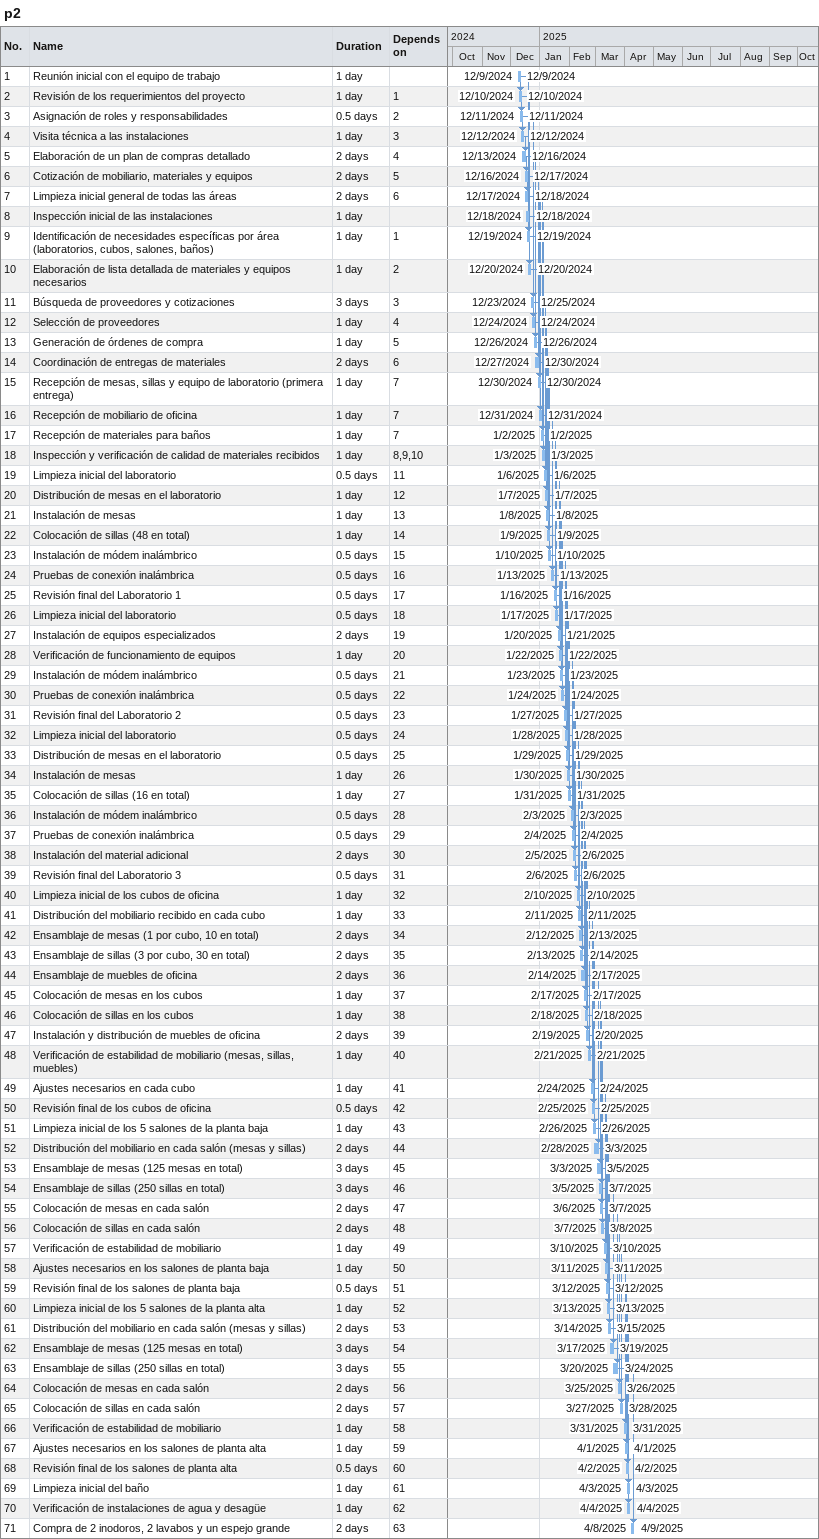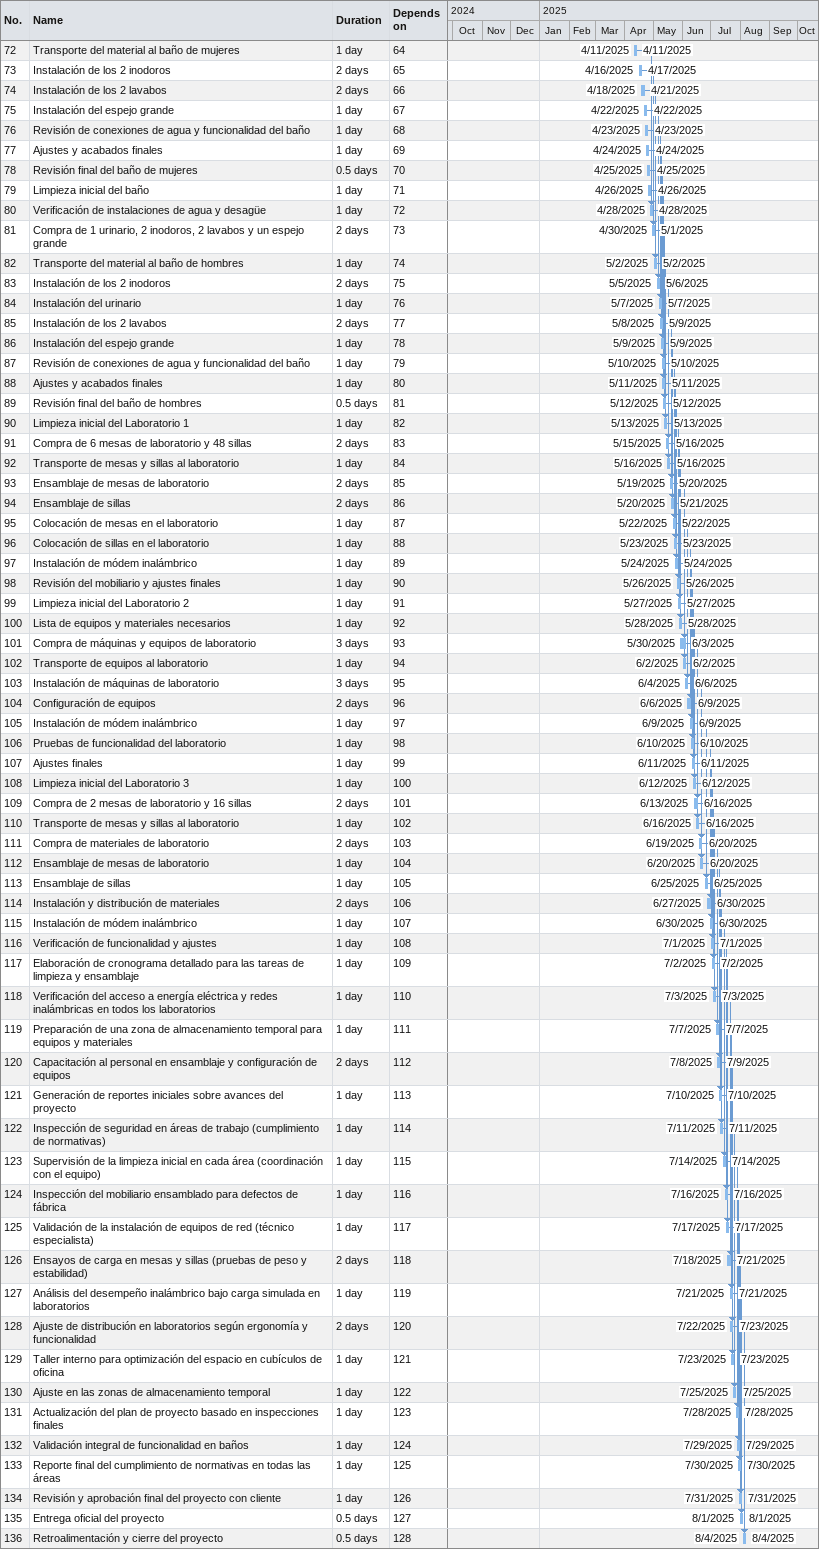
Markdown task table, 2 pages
p2

| ID | Task | Duration | Start | Finish | Predecessors |
|---|---|---|---|---|---|
| 1 | Reunión inicial con el equipo de trabajo | 1d | 2024-12-09 | 2024-12-09 |  |
| 2 | Revisión de los requerimientos del proyecto | 1d | 2024-12-10 | 2024-12-10 | 1 |
| 3 | Asignación de roles y responsabilidades | 0.5d | 2024-12-11 | 2024-12-11 | 2 |
| 4 | Visita técnica a las instalaciones | 1d | 2024-12-12 | 2024-12-12 | 3 |
| 5 | Elaboración de un plan de compras detallado | 2d | 2024-12-13 | 2024-12-16 | 4 |
| 6 | Cotización de mobiliario, materiales y equipos | 2d | 2024-12-16 | 2024-12-17 | 5 |
| 7 | Limpieza inicial general de todas las áreas | 2d | 2024-12-17 | 2024-12-18 | 6 |
| 8 | Inspección inicial de las instalaciones | 1d | 2024-12-18 | 2024-12-18 |  |
| 9 | Identificación de necesidades específicas por área (laboratorios, cubos, salones, baños) | 1d | 2024-12-19 | 2024-12-19 | 1 |
| 10 | Elaboración de lista detallada de materiales y equipos necesarios | 1d | 2024-12-20 | 2024-12-20 | 2 |
| 11 | Búsqueda de proveedores y cotizaciones | 3d | 2024-12-23 | 2024-12-25 | 3 |
| 12 | Selección de proveedores | 1d | 2024-12-24 | 2024-12-24 | 4 |
| 13 | Generación de órdenes de compra | 1d | 2024-12-26 | 2024-12-26 | 5 |
| 14 | Coordinación de entregas de materiales | 2d | 2024-12-27 | 2024-12-30 | 6 |
| 15 | Recepción de mesas, sillas y equipo de laboratorio (primera entrega) | 1d | 2024-12-30 | 2024-12-30 | 7 |
| 16 | Recepción de mobiliario de oficina | 1d | 2024-12-31 | 2024-12-31 | 7 |
| 17 | Recepción de materiales para baños | 1d | 2025-01-02 | 2025-01-02 | 7 |
| 18 | Inspección y verificación de calidad de materiales recibidos | 1d | 2025-01-03 | 2025-01-03 | 8, 9, 10 |
| 19 | Limpieza inicial del laboratorio | 0.5d | 2025-01-06 | 2025-01-06 | 11 |
| 20 | Distribución de mesas en el laboratorio | 1d | 2025-01-07 | 2025-01-07 | 12 |
| 21 | Instalación de mesas | 1d | 2025-01-08 | 2025-01-08 | 13 |
| 22 | Colocación de sillas (48 en total) | 1d | 2025-01-09 | 2025-01-09 | 14 |
| 23 | Instalación de módem inalámbrico | 0.5d | 2025-01-10 | 2025-01-10 | 15 |
| 24 | Pruebas de conexión inalámbrica | 0.5d | 2025-01-13 | 2025-01-13 | 16 |
| 25 | Revisión final del Laboratorio 1 | 0.5d | 2025-01-16 | 2025-01-16 | 17 |
| 26 | Limpieza inicial del laboratorio | 0.5d | 2025-01-17 | 2025-01-17 | 18 |
| 27 | Instalación de equipos especializados | 2d | 2025-01-20 | 2025-01-21 | 19 |
| 28 | Verificación de funcionamiento de equipos | 1d | 2025-01-22 | 2025-01-22 | 20 |
| 29 | Instalación de módem inalámbrico | 0.5d | 2025-01-23 | 2025-01-23 | 21 |
| 30 | Pruebas de conexión inalámbrica | 0.5d | 2025-01-24 | 2025-01-24 | 22 |
| 31 | Revisión final del Laboratorio 2 | 0.5d | 2025-01-27 | 2025-01-27 | 23 |
| 32 | Limpieza inicial del laboratorio | 0.5d | 2025-01-28 | 2025-01-28 | 24 |
| 33 | Distribución de mesas en el laboratorio | 0.5d | 2025-01-29 | 2025-01-29 | 25 |
| 34 | Instalación de mesas | 1d | 2025-01-30 | 2025-01-30 | 26 |
| 35 | Colocación de sillas (16 en total) | 1d | 2025-01-31 | 2025-01-31 | 27 |
| 36 | Instalación de módem inalámbrico | 0.5d | 2025-02-03 | 2025-02-03 | 28 |
| 37 | Pruebas de conexión inalámbrica | 0.5d | 2025-02-04 | 2025-02-04 | 29 |
| 38 | Instalación del material adicional | 2d | 2025-02-05 | 2025-02-06 | 30 |
| 39 | Revisión final del Laboratorio 3 | 0.5d | 2025-02-06 | 2025-02-06 | 31 |
| 40 | Limpieza inicial de los cubos de oficina | 1d | 2025-02-10 | 2025-02-10 | 32 |
| 41 | Distribución del mobiliario recibido en cada cubo | 1d | 2025-02-11 | 2025-02-11 | 33 |
| 42 | Ensamblaje de mesas (1 por cubo, 10 en total) | 2d | 2025-02-12 | 2025-02-13 | 34 |
| 43 | Ensamblaje de sillas (3 por cubo, 30 en total) | 2d | 2025-02-13 | 2025-02-14 | 35 |
| 44 | Ensamblaje de muebles de oficina | 2d | 2025-02-14 | 2025-02-17 | 36 |
| 45 | Colocación de mesas en los cubos | 1d | 2025-02-17 | 2025-02-17 | 37 |
| 46 | Colocación de sillas en los cubos | 1d | 2025-02-18 | 2025-02-18 | 38 |
| 47 | Instalación y distribución de muebles de oficina | 2d | 2025-02-19 | 2025-02-20 | 39 |
| 48 | Verificación de estabilidad de mobiliario (mesas, sillas, muebles) | 1d | 2025-02-21 | 2025-02-21 | 40 |
| 49 | Ajustes necesarios en cada cubo | 1d | 2025-02-24 | 2025-02-24 | 41 |
| 50 | Revisión final de los cubos de oficina | 0.5d | 2025-02-25 | 2025-02-25 | 42 |
| 51 | Limpieza inicial de los 5 salones de la planta baja | 1d | 2025-02-26 | 2025-02-26 | 43 |
| 52 | Distribución del mobiliario en cada salón (mesas y sillas) | 2d | 2025-02-28 | 2025-03-03 | 44 |
| 53 | Ensamblaje de mesas (125 mesas en total) | 3d | 2025-03-03 | 2025-03-05 | 45 |
| 54 | Ensamblaje de sillas (250 sillas en total) | 3d | 2025-03-05 | 2025-03-07 | 46 |
| 55 | Colocación de mesas en cada salón | 2d | 2025-03-06 | 2025-03-07 | 47 |
| 56 | Colocación de sillas en cada salón | 2d | 2025-03-07 | 2025-03-08 | 48 |
| 57 | Verificación de estabilidad de mobiliario | 1d | 2025-03-10 | 2025-03-10 | 49 |
| 58 | Ajustes necesarios en los salones de planta baja | 1d | 2025-03-11 | 2025-03-11 | 50 |
| 59 | Revisión final de los salones de planta baja | 0.5d | 2025-03-12 | 2025-03-12 | 51 |
| 60 | Limpieza inicial de los 5 salones de la planta alta | 1d | 2025-03-13 | 2025-03-13 | 52 |
| 61 | Distribución del mobiliario en cada salón (mesas y sillas) | 2d | 2025-03-14 | 2025-03-15 | 53 |
| 62 | Ensamblaje de mesas (125 mesas en total) | 3d | 2025-03-17 | 2025-03-19 | 54 |
| 63 | Ensamblaje de sillas (250 sillas en total) | 3d | 2025-03-20 | 2025-03-24 | 55 |
| 64 | Colocación de mesas en cada salón | 2d | 2025-03-25 | 2025-03-26 | 56 |
| 65 | Colocación de sillas en cada salón | 2d | 2025-03-27 | 2025-03-28 | 57 |
| 66 | Verificación de estabilidad de mobiliario | 1d | 2025-03-31 | 2025-03-31 | 58 |
| 67 | Ajustes necesarios en los salones de planta alta | 1d | 2025-04-01 | 2025-04-01 | 59 |
| 68 | Revisión final de los salones de planta alta | 0.5d | 2025-04-02 | 2025-04-02 | 60 |
| 69 | Limpieza inicial del baño | 1d | 2025-04-03 | 2025-04-03 | 61 |
| 70 | Verificación de instalaciones de agua y desagüe | 1d | 2025-04-04 | 2025-04-04 | 62 |
| 71 | Compra de 2 inodoros, 2 lavabos y un espejo grande | 2d | 2025-04-08 | 2025-04-09 | 63 |
| 72 | Transporte del material al baño de mujeres | 1d | 2025-04-11 | 2025-04-11 | 64 |
| 73 | Instalación de los 2 inodoros | 2d | 2025-04-16 | 2025-04-17 | 65 |
| 74 | Instalación de los 2 lavabos | 2d | 2025-04-18 | 2025-04-21 | 66 |
| 75 | Instalación del espejo grande | 1d | 2025-04-22 | 2025-04-22 | 67 |
| 76 | Revisión de conexiones de agua y funcionalidad del baño | 1d | 2025-04-23 | 2025-04-23 | 68 |
| 77 | Ajustes y acabados finales | 1d | 2025-04-24 | 2025-04-24 | 69 |
| 78 | Revisión final del baño de mujeres | 0.5d | 2025-04-25 | 2025-04-25 | 70 |
| 79 | Limpieza inicial del baño | 1d | 2025-04-26 | 2025-04-26 | 71 |
| 80 | Verificación de instalaciones de agua y desagüe | 1d | 2025-04-28 | 2025-04-28 | 72 |
| 81 | Compra de 1 urinario, 2 inodoros, 2 lavabos y un espejo grande | 2d | 2025-04-30 | 2025-05-01 | 73 |
| 82 | Transporte del material al baño de hombres | 1d | 2025-05-02 | 2025-05-02 | 74 |
| 83 | Instalación de los 2 inodoros | 2d | 2025-05-05 | 2025-05-06 | 75 |
| 84 | Instalación del urinario | 1d | 2025-05-07 | 2025-05-07 | 76 |
| 85 | Instalación de los 2 lavabos | 2d | 2025-05-08 | 2025-05-09 | 77 |
| 86 | Instalación del espejo grande | 1d | 2025-05-09 | 2025-05-09 | 78 |
| 87 | Revisión de conexiones de agua y funcionalidad del baño | 1d | 2025-05-10 | 2025-05-10 | 79 |
| 88 | Ajustes y acabados finales | 1d | 2025-05-11 | 2025-05-11 | 80 |
| 89 | Revisión final del baño de hombres | 0.5d | 2025-05-12 | 2025-05-12 | 81 |
| 90 | Limpieza inicial del Laboratorio 1 | 1d | 2025-05-13 | 2025-05-13 | 82 |
| 91 | Compra de 6 mesas de laboratorio y 48 sillas | 2d | 2025-05-15 | 2025-05-16 | 83 |
| 92 | Transporte de mesas y sillas al laboratorio | 1d | 2025-05-16 | 2025-05-16 | 84 |
| 93 | Ensamblaje de mesas de laboratorio | 2d | 2025-05-19 | 2025-05-20 | 85 |
| 94 | Ensamblaje de sillas | 2d | 2025-05-20 | 2025-05-21 | 86 |
| 95 | Colocación de mesas en el laboratorio | 1d | 2025-05-22 | 2025-05-22 | 87 |
| 96 | Colocación de sillas en el laboratorio | 1d | 2025-05-23 | 2025-05-23 | 88 |
| 97 | Instalación de módem inalámbrico | 1d | 2025-05-24 | 2025-05-24 | 89 |
| 98 | Revisión del mobiliario y ajustes finales | 1d | 2025-05-26 | 2025-05-26 | 90 |
| 99 | Limpieza inicial del Laboratorio 2 | 1d | 2025-05-27 | 2025-05-27 | 91 |
| 100 | Lista de equipos y materiales necesarios | 1d | 2025-05-28 | 2025-05-28 | 92 |
| 101 | Compra de máquinas y equipos de laboratorio | 3d | 2025-05-30 | 2025-06-03 | 93 |
| 102 | Transporte de equipos al laboratorio | 1d | 2025-06-02 | 2025-06-02 | 94 |
| 103 | Instalación de máquinas de laboratorio | 3d | 2025-06-04 | 2025-06-06 | 95 |
| 104 | Configuración de equipos | 2d | 2025-06-06 | 2025-06-09 | 96 |
| 105 | Instalación de módem inalámbrico | 1d | 2025-06-09 | 2025-06-09 | 97 |
| 106 | Pruebas de funcionalidad del laboratorio | 1d | 2025-06-10 | 2025-06-10 | 98 |
| 107 | Ajustes finales | 1d | 2025-06-11 | 2025-06-11 | 99 |
| 108 | Limpieza inicial del Laboratorio 3 | 1d | 2025-06-12 | 2025-06-12 | 100 |
| 109 | Compra de 2 mesas de laboratorio y 16 sillas | 2d | 2025-06-13 | 2025-06-16 | 101 |
| 110 | Transporte de mesas y sillas al laboratorio | 1d | 2025-06-16 | 2025-06-16 | 102 |
| 111 | Compra de materiales de laboratorio | 2d | 2025-06-19 | 2025-06-20 | 103 |
| 112 | Ensamblaje de mesas de laboratorio | 1d | 2025-06-20 | 2025-06-20 | 104 |
| 113 | Ensamblaje de sillas | 1d | 2025-06-25 | 2025-06-25 | 105 |
| 114 | Instalación y distribución de materiales | 2d | 2025-06-27 | 2025-06-30 | 106 |
| 115 | Instalación de módem inalámbrico | 1d | 2025-06-30 | 2025-06-30 | 107 |
| 116 | Verificación de funcionalidad y ajustes | 1d | 2025-07-01 | 2025-07-01 | 108 |
| 117 | Elaboración de cronograma detallado para las tareas de limpieza y ensamblaje | 1d | 2025-07-02 | 2025-07-02 | 109 |
| 118 | Verificación del acceso a energía eléctrica y redes inalámbricas en todos los laboratorios | 1d | 2025-07-03 | 2025-07-03 | 110 |
| 119 | Preparación de una zona de almacenamiento temporal para equipos y materiales | 1d | 2025-07-07 | 2025-07-07 | 111 |
| 120 | Capacitación al personal en ensamblaje y configuración de equipos | 2d | 2025-07-08 | 2025-07-09 | 112 |
| 121 | Generación de reportes iniciales sobre avances del proyecto | 1d | 2025-07-10 | 2025-07-10 | 113 |
| 122 | Inspección de seguridad en áreas de trabajo (cumplimiento de normativas) | 1d | 2025-07-11 | 2025-07-11 | 114 |
| 123 | Supervisión de la limpieza inicial en cada área (coordinación con el equipo) | 1d | 2025-07-14 | 2025-07-14 | 115 |
| 124 | Inspección del mobiliario ensamblado para defectos de fábrica | 1d | 2025-07-16 | 2025-07-16 | 116 |
| 125 | Validación de la instalación de equipos de red (técnico especialista) | 1d | 2025-07-17 | 2025-07-17 | 117 |
| 126 | Ensayos de carga en mesas y sillas (pruebas de peso y estabilidad) | 2d | 2025-07-18 | 2025-07-21 | 118 |
| 127 | Análisis del desempeño inalámbrico bajo carga simulada en laboratorios | 1d | 2025-07-21 | 2025-07-21 | 119 |
| 128 | Ajuste de distribución en laboratorios según ergonomía y funcionalidad | 2d | 2025-07-22 | 2025-07-23 | 120 |
| 129 | Taller interno para optimización del espacio en cubículos de oficina | 1d | 2025-07-23 | 2025-07-23 | 121 |
| 130 | Ajuste en las zonas de almacenamiento temporal | 1d | 2025-07-25 | 2025-07-25 | 122 |
| 131 | Actualización del plan de proyecto basado en inspecciones finales | 1d | 2025-07-28 | 2025-07-28 | 123 |
| 132 | Validación integral de funcionalidad en baños | 1d | 2025-07-29 | 2025-07-29 | 124 |
| 133 | Reporte final del cumplimiento de normativas en todas las áreas | 1d | 2025-07-30 | 2025-07-30 | 125 |
| 134 | Revisión y aprobación final del proyecto con cliente | 1d | 2025-07-31 | 2025-07-31 | 126 |
| 135 | Entrega oficial del proyecto | 0.5d | 2025-08-01 | 2025-08-01 | 127 |
| 136 | Retroalimentación y cierre del proyecto | 0.5d | 2025-08-04 | 2025-08-04 | 128 |
